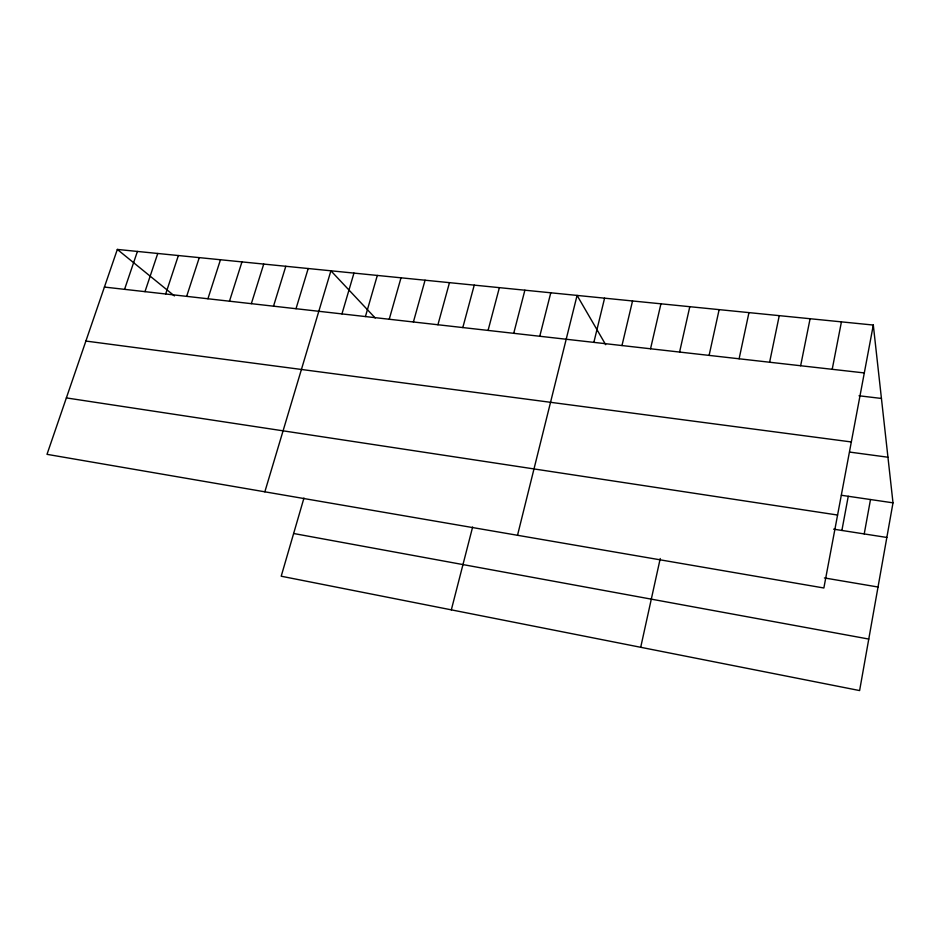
<?xml version="1.0" encoding="UTF-8"?>
<svg xmlns="http://www.w3.org/2000/svg" width="940" height="940" viewBox="0 0 940 940"><rect width="100%" height="100%" fill="white"/><g stroke="black" fill="none" stroke-linecap="round" stroke-linejoin="round"><path stroke-width="1.41" d="M873.307 325.052L823.863 587.994L47 454.337L117.336 249.429L873.307 325.052L893 502.829L859.607 690.571L281.201 576.22L303.961 498.036M864.224 533.932L870.499 499.539M841.888 530.454L848.256 496.285M832.206 369.314L841.429 321.868M800.645 365.742L810.092 318.731M769.613 362.241L779.26 315.652M739.11 358.786L748.957 312.62M709.101 355.402L719.135 309.636M640.704 647.296L660.244 558.513M679.585 352.065L689.795 306.698M650.539 348.787L660.938 303.808M621.975 345.556L632.538 300.976M593.857 342.372L604.584 298.18M517.517 535.283L577.078 295.418L605.689 344.686M539.76 336.262L550.781 292.787M451.329 609.849L472.632 527.023M513.722 333.324L524.884 290.202M488.072 330.422L499.375 287.652M462.809 327.566L474.242 285.137M437.923 324.758L449.473 282.658M413.4 321.985L425.068 280.214M389.231 319.248L401.016 277.805M365.425 316.557L377.316 275.443M341.948 313.913L353.957 273.105M264.845 491.82L330.915 270.802L375.213 317.978M296.006 308.72L308.203 268.523M273.517 306.17L285.807 266.29M251.344 303.667L263.729 264.081M229.478 301.2L241.956 261.896M207.916 298.755L220.465 259.745M186.649 296.358L199.28 257.63M165.675 293.985L178.377 255.539M144.983 291.647L157.755 253.471M124.562 289.344L137.416 251.438M104.41 287.064L864.307 372.933M859.019 395.775L881.438 398.454M85.881 341.055L851.323 441.953M850.007 452.128L887.948 457.228M841.394 495.274L893 502.829M66.364 397.914L837.587 515.038M833.604 529.161L886.843 537.457M824.415 577.936L878.031 587.018M293.632 533.497L868.772 639.059M117.336 249.429L174.429 295.924"/></g></svg>
